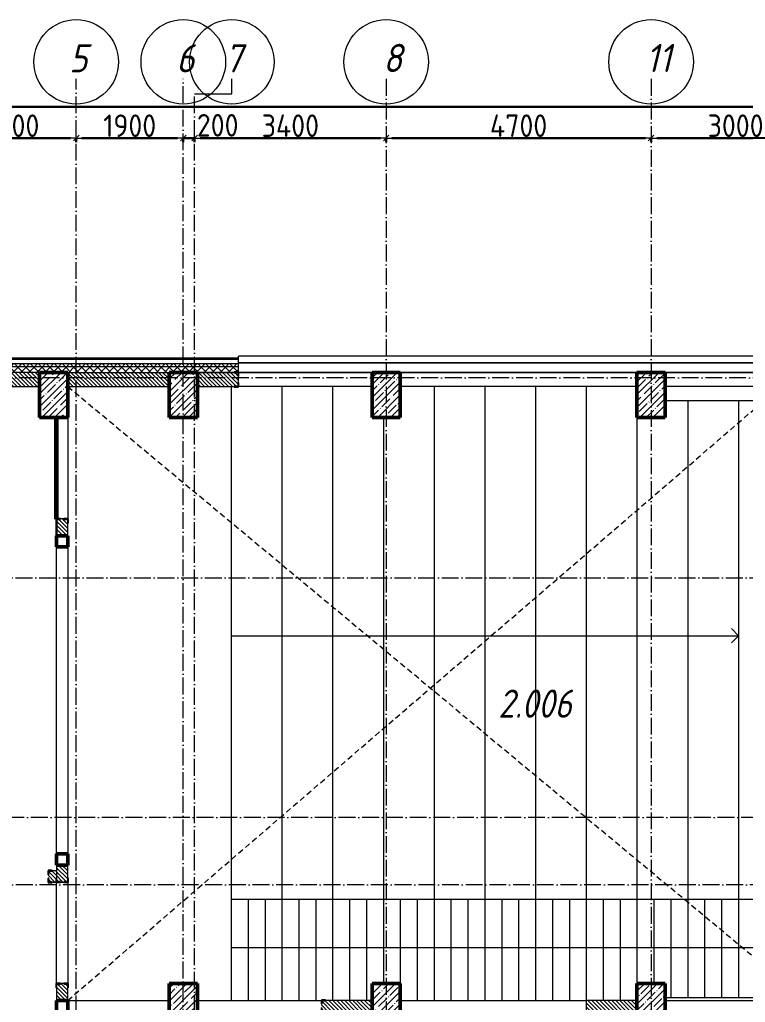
# Model space of a CAD drawing. Header units: millimetres. Extents: x -213536 to 1564669, y -45299 to 942238.
# Drawn here: x 551029 to 563905, y 646041 to 663487 of the extents above; entities that cross this region are included whole.
import ezdxf

# ---------------------------------------------------------------- set-up
doc = ezdxf.new("R2010")
doc.units = ezdxf.units.MM
doc.linetypes.add('200_ШТРИХ_ш1п0_6_', pattern=[160, 100, -60])
doc.linetypes.add('50_200_ШТРИХ_1Т_ш5_п1_п1_', pattern=[700, 500, -100, 0, -100])
for name, color, linetype, lineweight in [('2) ПГП 4м', 4, 'Continuous', 30), ('2.1) ПГП окна 2.8 м', 5, 'Continuous', 30), ('2.2) ПГП двери 2.4 -', 134, 'Continuous', 60), ('3) ЖБ 4м', 3, 'Continuous', 30), ('3.1) ЖБ окна 1.2 м', 102, 'Continuous', 30), ('A-____-____-DIMS', 7, 'Continuous', 9), ('A-DETL-____-OTLN-3', 7, '200_ШТРИХ_ш1п0_6_', 9), ('A-GENM-____-MCUT', 7, 'Continuous', 25), ('A-GENM-____-OTLN-1', 7, 'Continuous', 25), ('A-GLAZ-____-OTLN', 7, 'Continuous', 9), ('A-WALL-____-MCUT', 7, 'Continuous', 13), ('A-WALL-____-MCUT-1', 7, 'Continuous', 9), ('A-WALL-____-OTLN', 7, 'Continuous', 9), ('A-WALL-____-PATT-1', 7, 'Continuous', 9), ('A-WALL-FNSH-MCUT-1', 7, 'Continuous', 9), ('I-WALL-____-OTLN', 7, 'Continuous', 9), ('S-COLS-____-MCUT', 7, 'Continuous', 50), ('S-COLS-____-OTLN', 7, 'Continuous', 9), ('S-GRID-____-IDEN', 7, 'Continuous', 9), ('S-GRID-____-OTLN', 7, 'Continuous', 9), ('S-GRID-____-OTLN-1', 7, '50_200_ШТРИХ_1Т_ш5_п1_п1_', 9), ('S-STRS-____-OTLN-1', 7, 'Continuous', 9), ('Марки помещений', 7, 'Continuous', 9)]:
    doc.layers.add(name, color=color, linetype=linetype, lineweight=lineweight)
doc.styles.add('ISOCPEUR_I_2', font='isocpeui.ttf', dxfattribs={"width": 0.85, "height": 2.3})
doc.styles.add('ISOCPEUR_I_9', font='isocpeui.ttf', dxfattribs={"width": 0.9, "height": 250})
doc.styles.add('СПДС', font='isocpeur.ttf', dxfattribs={"width": 0.9})
doc.dimstyles.new('Размера А3', dxfattribs={"dimtxt": 200, "dimasz": 100, "dimexe": 70, "dimexo": 100, "dimgap": 20, "dimtad": 1, "dimdec": 0, "dimrnd": 10, "dimzin": 0, "dimdsep": 46, "dimtxsty": 'СПДС', "dimblk": 'ARROWHEAD_6', "dimcen": 1, "dimclrd": 256, "dimclre": 256, "dimclrt": 256, "dimazin": 0, "dimtfac": 1, "dimtdec": 0, "dimtmove": 2, "dimatfit": 3, "dimfxl": 1, "dimtolj": 1, "dimtzin": 0, "dimarcsym": 0})
pattern_1 = [(45, (544282.64, 571544.04), (-70.71068, 70.71068), []), (135, (544282.64, 571544.04), (-70.71068, -70.71068), [])]
pattern_2 = [(135, (544282.637, 571544.04), (-35.35534, -35.35534), [])]

# ---------------------------------------------------------------- blocks, each defined once
blk = doc.blocks.new('BSC_Колонна _Прямоугольная - 500х800-25984396-АР1_План отверстий 2 этажа в осях 1-64_Ю-ЯЯ')
at = {"layer": 'S-COLS-____-OTLN'}
h = blk.add_hatch(dxfattribs=at)
h.set_pattern_fill('FP_14', color=256, style=0, pattern_type=2)
h.set_pattern_definition([(45, (-9650, -85281.04), (-114.04925, 114.04925), []), (45, (-9535.95, -85281.04), (-114.04925, 114.04925), [201.613, -40.323, 3.353, -36.97])])
h.paths.add_polyline_path([(-250, -400), (250, -400), (250, 400), (-250, 400)], flags=0)
at = {"layer": 'S-COLS-____-MCUT'}
for p, q in [((250, 400), (-250, 400)), ((-250, 400), (-250, -400)), ((250, -400), (250, 400)), ((-250, -400), (250, -400))]:
    blk.add_line(p, q, dxfattribs=at)
blk = doc.blocks.new('BSC_Колонна _Прямоугольная - 500х800-V9-АР1_План отверстий 2 этажа в осях 1-64_Ю-ЯЯ')
at = {"layer": 'S-COLS-____-OTLN'}
h = blk.add_hatch(dxfattribs=at)
h.set_pattern_fill('FP_15', color=256, style=0, pattern_type=2)
h.set_pattern_definition([(45, (-9650, -74431.04), (-114.04925, 114.04925), []), (45, (-9535.95, -74431.04), (-114.04925, 114.04925), [201.613, -40.323, 3.353, -36.97])])
h.paths.add_polyline_path([(-250, -400), (250, -400), (250, 400), (-250, 400)], flags=0)
at = {"layer": 'S-COLS-____-MCUT'}
for p, q in [((250, 400), (-250, 400)), ((-250, 400), (-250, -400)), ((250, -400), (250, 400)), ((-250, -400), (250, -400))]:
    blk.add_line(p, q, dxfattribs=at)
blk = doc.blocks.new('BSC_Колонна _Прямоугольная - 500х800-V63-АР1_План отверстий 2 этажа в осях 1-64_Ю-ЯЯ')
at = {"layer": 'S-COLS-____-OTLN'}
h = blk.add_hatch(dxfattribs=at)
h.set_pattern_fill('FP_74', color=256, style=0, pattern_type=2)
h.set_pattern_definition([(45, (-13250, -85281.04), (-114.04925, 114.04925), []), (45, (-13135.95, -85281.04), (-114.04925, 114.04925), [201.613, -40.323, 3.353, -36.97])])
h.paths.add_polyline_path([(-250, -400), (250, -400), (250, 400), (-250, 400)], flags=0)
at = {"layer": 'S-COLS-____-MCUT'}
for p, q in [((250, 400), (-250, 400)), ((-250, 400), (-250, -400)), ((250, -400), (250, 400)), ((-250, -400), (250, -400))]:
    blk.add_line(p, q, dxfattribs=at)
blk = doc.blocks.new('BSC_Колонна _Прямоугольная - 500х800-V64-АР1_План отверстий 2 этажа в осях 1-64_Ю-ЯЯ')
at = {"layer": 'S-COLS-____-OTLN'}
h = blk.add_hatch(dxfattribs=at)
h.set_pattern_fill('FP_75', color=256, style=0, pattern_type=2)
h.set_pattern_definition([(45, (-17950, -85281.04), (-114.04925, 114.04925), []), (45, (-17835.95, -85281.04), (-114.04925, 114.04925), [201.613, -40.323, 3.353, -36.97])])
h.paths.add_polyline_path([(-250, -400), (250, -400), (250, 400), (-250, 400)], flags=0)
at = {"layer": 'S-COLS-____-MCUT'}
for p, q in [((250, 400), (-250, 400)), ((-250, 400), (-250, -400)), ((250, -400), (250, 400)), ((-250, -400), (250, -400))]:
    blk.add_line(p, q, dxfattribs=at)
blk = doc.blocks.new('BSC_Колонна _Прямоугольная - 500х800-V65-АР1_План отверстий 2 этажа в осях 1-64_Ю-ЯЯ')
at = {"layer": 'S-COLS-____-OTLN'}
h = blk.add_hatch(dxfattribs=at)
h.set_pattern_fill('FP_76', color=256, style=0, pattern_type=2)
h.set_pattern_definition([(45, (-13250, -74431.04), (-114.04925, 114.04925), []), (45, (-13135.95, -74431.04), (-114.04925, 114.04925), [201.613, -40.323, 3.353, -36.97])])
h.paths.add_polyline_path([(-250, -400), (250, -400), (250, 400), (-250, 400)], flags=0)
at = {"layer": 'S-COLS-____-MCUT'}
for p, q in [((250, 400), (-250, 400)), ((-250, 400), (-250, -400)), ((250, -400), (250, 400)), ((-250, -400), (250, -400))]:
    blk.add_line(p, q, dxfattribs=at)
blk = doc.blocks.new('BSC_Колонна _Прямоугольная - 500х800-V66-АР1_План отверстий 2 этажа в осях 1-64_Ю-ЯЯ')
at = {"layer": 'S-COLS-____-OTLN'}
h = blk.add_hatch(dxfattribs=at)
h.set_pattern_fill('FP_77', color=256, style=0, pattern_type=2)
h.set_pattern_definition([(45, (-17950, -74431.04), (-114.04925, 114.04925), []), (45, (-17835.95, -74431.04), (-114.04925, 114.04925), [201.613, -40.323, 3.353, -36.97])])
h.paths.add_polyline_path([(-250, -400), (250, -400), (250, 400), (-250, 400)], flags=0)
at = {"layer": 'S-COLS-____-MCUT'}
for p, q in [((250, 400), (-250, 400)), ((-250, 400), (-250, -400)), ((250, -400), (250, 400)), ((-250, -400), (250, -400))]:
    blk.add_line(p, q, dxfattribs=at)
blk = doc.blocks.new('BSC_Колонна _Прямоугольная - 500х800-V91-АР1_План отверстий 2 этажа в осях 1-64_Ю-ЯЯ')
at = {"layer": 'S-COLS-____-OTLN'}
h = blk.add_hatch(dxfattribs=at)
h.set_pattern_fill('FP_104', color=256, style=0, pattern_type=2)
h.set_pattern_definition([(45, (-7350, -85281.04), (-114.04925, 114.04925), []), (45, (-7235.95, -85281.04), (-114.04925, 114.04925), [201.613, -40.323, 3.353, -36.97])])
h.paths.add_polyline_path([(-250, -400), (250, -400), (250, 400), (-250, 400)], flags=0)
at = {"layer": 'S-COLS-____-MCUT'}
for p, q in [((250, 400), (-250, 400)), ((-250, 400), (-250, -400)), ((250, -400), (250, 400)), ((-250, -400), (250, -400))]:
    blk.add_line(p, q, dxfattribs=at)
blk = doc.blocks.new('Отлив_СКБ - Отлив витража_120_НВФ-31886523-АР1_План отверстий 2 этажа в осях 1-64_Ю-ЯЯ')
at = {"layer": 'A-GLAZ-____-OTLN'}
for p, q in [((0, 83), (0, 120)), ((9500, 120), (0, 120)), ((0, 2), (9500, 2)), ((9500, 120), (9500, 83)), ((9500, 0), (0, 0))]:
    blk.add_line(p, q, dxfattribs=at)
blk = doc.blocks.new('Фахверк_СКБ_Уголок - 250_2700-27497298-АР1_План отверстий 2 этажа в осях 1-64_Ю-ЯЯ')
at = {"layer": 'A-GENM-____-MCUT'}
for p, q in [((200, 181), (125, 181)), ((125, 181), (125, 106)), ((131, 106), (131, 175)), ((131, 175), (200, 175)), ((200, 175), (200, 181)), ((125, 106), (131, 106)), ((131, -6), (125, -6)), ((125, -6), (125, -81)), ((125, -81), (200, -81)), ((131, -75), (131, -6)), ((200, -75), (131, -75)), ((200, -81), (200, -75))]:
    blk.add_line(p, q, dxfattribs=at)
blk = doc.blocks.new('Фахверк_СКБ_Уголок - 200_3550_зеркало-28264001-АР1_План отверстий 2 этажа в осях 1-64_Ю-ЯЯ')
at = {"layer": 'A-GENM-____-MCUT'}
for p, q in [((200, 156), (125, 156)), ((125, 156), (125, 81)), ((125, 81), (131, 81)), ((131, 19), (125, 19)), ((125, 19), (125, -56)), ((131, 81), (131, 150)), ((131, 150), (200, 150)), ((131, -50), (131, 19)), ((200, 150), (200, 156)), ((125, -56), (200, -56)), ((200, -50), (131, -50)), ((200, -56), (200, -50))]:
    blk.add_line(p, q, dxfattribs=at)
blk = doc.blocks.new('Фахверк_СКБ_Уголок - 200_3550-28267367-АР1_План отверстий 2 этажа в осях 1-64_Ю-ЯЯ')
at = {"layer": 'A-GENM-____-MCUT'}
for p, q in [((200, 156), (125, 156)), ((125, 156), (125, 81)), ((125, 81), (131, 81)), ((131, 19), (125, 19)), ((125, 19), (125, -56)), ((131, 81), (131, 150)), ((131, 150), (200, 150)), ((131, -50), (131, 19)), ((200, 150), (200, 156)), ((125, -56), (200, -56)), ((200, -50), (131, -50)), ((200, -56), (200, -50))]:
    blk.add_line(p, q, dxfattribs=at)
blk = doc.blocks.new('BSC_Колонна _Прямоугольная1 - 200х200 _металл_-35205626-АР1_План отверстий 2 этажа в осях 1-64_Ю-ЯЯ')
at = {"layer": 'S-COLS-____-MCUT'}
for p, q in [((100, 100), (-100, 100)), ((-100, 100), (-100, -100)), ((100, -100), (100, 100)), ((-100, -100), (100, -100))]:
    blk.add_line(p, q, dxfattribs=at)
blk = doc.blocks.new('BSC_Колонна _Прямоугольная1 - 200х200 _металл_-35201446-АР1_План отверстий 2 этажа в осях 1-64_Ю-ЯЯ')
at = {"layer": 'S-COLS-____-MCUT'}
for p, q in [((100, 100), (-100, 100)), ((-100, 100), (-100, -100)), ((100, -100), (100, 100)), ((-100, -100), (100, -100))]:
    blk.add_line(p, q, dxfattribs=at)
blk = doc.blocks.new('Ось сетки - Круг_Ø6_00__ISO-2_5_0_9K_-25732049-АР1_План отверстий 2 этажа в осях 1-64_Ю-ЯЯ')
at = {"layer": 'S-GRID-____-IDEN'}
blk.add_circle((0, 0), 3, dxfattribs=at)
blk = doc.blocks.new('ARROWHEAD_6')
at = {"color": 0, "linetype": 'Continuous'}
for p, q in [((0, 0), (-1, 0)), ((-0.5, -0.5), (0.5, 0.5))]:
    blk.add_line(p, q, dxfattribs=at)
blk = doc.blocks.new('*D5590')
at = {"layer": 'A-____-____-DIMS', "lineweight": -2, "transparency": 16777216}
for p, q in [((-10142, 548862), (-10142, 548786)), ((-7842, 548862), (-7842, 548786)), ((-10042, 548856), (-7942, 548856))]:
    blk.add_line(p, q, dxfattribs=at)
at = {"layer": 'Defpoints', "color": 0, "lineweight": 30, "transparency": 16777216}
for p in [(-10142, 548962), (-7842, 548962), (-7842, 548856)]:
    blk.add_point(p, dxfattribs=at)
at = {"layer": 'A-____-____-DIMS', "lineweight": -2, "transparency": 16777216, "xscale": 100, "yscale": 100, "zscale": 100, "rotation": 180}
blk.add_blockref('ARROWHEAD_6', (-10142, 548856), dxfattribs=at)
at = {"layer": 'A-____-____-DIMS', "lineweight": -2, "transparency": 16777216, "xscale": 100, "yscale": 100, "zscale": 100}
blk.add_blockref('ARROWHEAD_6', (-7842, 548856), dxfattribs=at)
at = {"layer": 'A-____-____-DIMS', "transparency": 16777216, "insert": (-8992, 549076), "char_height": 400, "width": 2.49, "attachment_point": 5, "style": 'СПДС'}
blk.add_mtext('\\A1;2300', dxfattribs=at)
blk = doc.blocks.new('*D5591')
at = {"layer": 'A-____-____-DIMS', "lineweight": -2, "transparency": 16777216}
for p, q in [((-7842, 548862), (-7842, 548786)), ((-5942, 548862), (-5942, 548786)), ((-7742, 548856), (-6042, 548856))]:
    blk.add_line(p, q, dxfattribs=at)
at = {"layer": 'Defpoints', "color": 0, "lineweight": 30, "transparency": 16777216}
for p in [(-7842, 548962), (-5942, 548962), (-5942, 548856)]:
    blk.add_point(p, dxfattribs=at)
at = {"layer": 'A-____-____-DIMS', "lineweight": -2, "transparency": 16777216, "xscale": 100, "yscale": 100, "zscale": 100, "rotation": 180}
blk.add_blockref('ARROWHEAD_6', (-7842, 548856), dxfattribs=at)
at = {"layer": 'A-____-____-DIMS', "lineweight": -2, "transparency": 16777216, "xscale": 100, "yscale": 100, "zscale": 100}
blk.add_blockref('ARROWHEAD_6', (-5942, 548856), dxfattribs=at)
at = {"layer": 'A-____-____-DIMS', "transparency": 16777216, "insert": (-6892, 549076), "char_height": 400, "width": 2.3, "attachment_point": 5, "style": 'СПДС'}
blk.add_mtext('\\A1;1900', dxfattribs=at)
blk = doc.blocks.new('*D5592')
at = {"layer": 'A-____-____-DIMS', "lineweight": -2, "transparency": 16777216}
for p, q in [((-5942, 548862), (-5942, 548786)), ((-5742, 548862), (-5742, 548786)), ((-6042, 548856), (-6142, 548856)), ((-5942, 548856), (-5742, 548856)), ((-5642, 548856), (-5542, 548856))]:
    blk.add_line(p, q, dxfattribs=at)
at = {"layer": 'Defpoints', "color": 0, "lineweight": 30, "transparency": 16777216}
for p in [(-5942, 548962), (-5742, 548962), (-5742, 548856)]:
    blk.add_point(p, dxfattribs=at)
at = {"layer": 'A-____-____-DIMS', "lineweight": -2, "transparency": 16777216, "xscale": 100, "yscale": 100, "zscale": 100}
blk.add_blockref('ARROWHEAD_6', (-5942, 548856), dxfattribs=at)
at = {"layer": 'A-____-____-DIMS', "lineweight": -2, "transparency": 16777216, "xscale": 100, "yscale": 100, "zscale": 100, "rotation": 180}
blk.add_blockref('ARROWHEAD_6', (-5742, 548856), dxfattribs=at)
at = {"layer": 'A-____-____-DIMS', "transparency": 16777216, "insert": (-5701, 549283), "char_height": 400, "width": 1.87, "attachment_point": 1, "line_spacing_factor": 1.149209, "style": 'СПДС'}
blk.add_mtext('\\A1;200', dxfattribs=at)
blk = doc.blocks.new('*D5593')
at = {"layer": 'A-____-____-DIMS', "lineweight": -2, "transparency": 16777216}
for p, q in [((-5742, 548862), (-5742, 548786)), ((-2342, 548862), (-2342, 548786)), ((-5642, 548856), (-2442, 548856))]:
    blk.add_line(p, q, dxfattribs=at)
at = {"layer": 'Defpoints', "color": 0, "lineweight": 30, "transparency": 16777216}
for p in [(-5742, 548962), (-2342, 548962), (-2342, 548856)]:
    blk.add_point(p, dxfattribs=at)
at = {"layer": 'A-____-____-DIMS', "lineweight": -2, "transparency": 16777216, "xscale": 100, "yscale": 100, "zscale": 100, "rotation": 180}
blk.add_blockref('ARROWHEAD_6', (-5742, 548856), dxfattribs=at)
at = {"layer": 'A-____-____-DIMS', "lineweight": -2, "transparency": 16777216, "xscale": 100, "yscale": 100, "zscale": 100}
blk.add_blockref('ARROWHEAD_6', (-2342, 548856), dxfattribs=at)
at = {"layer": 'A-____-____-DIMS', "transparency": 16777216, "insert": (-4042, 549076), "char_height": 400, "width": 2.56, "attachment_point": 5, "style": 'СПДС'}
blk.add_mtext('\\A1;3400', dxfattribs=at)
blk = doc.blocks.new('*D5594')
at = {"layer": 'A-____-____-DIMS', "lineweight": -2, "transparency": 16777216}
for p, q in [((-2342, 548862), (-2342, 548786)), ((2358, 548862), (2358, 548786)), ((-2242, 548856), (2258, 548856))]:
    blk.add_line(p, q, dxfattribs=at)
at = {"layer": 'Defpoints', "color": 0, "lineweight": 30, "transparency": 16777216}
for p in [(-2342, 548962), (2358, 548962), (2358, 548856)]:
    blk.add_point(p, dxfattribs=at)
at = {"layer": 'A-____-____-DIMS', "lineweight": -2, "transparency": 16777216, "xscale": 100, "yscale": 100, "zscale": 100, "rotation": 180}
blk.add_blockref('ARROWHEAD_6', (-2342, 548856), dxfattribs=at)
at = {"layer": 'A-____-____-DIMS', "lineweight": -2, "transparency": 16777216, "xscale": 100, "yscale": 100, "zscale": 100}
blk.add_blockref('ARROWHEAD_6', (2358, 548856), dxfattribs=at)
at = {"layer": 'A-____-____-DIMS', "transparency": 16777216, "insert": (8, 549076), "char_height": 400, "width": 2.56, "attachment_point": 5, "style": 'СПДС'}
blk.add_mtext('\\A1;4700', dxfattribs=at)
blk = doc.blocks.new('*D5595')
at = {"layer": 'A-____-____-DIMS', "lineweight": -2, "transparency": 16777216}
for p, q in [((2358, 548862), (2358, 548786)), ((5358, 548862), (5358, 548786)), ((2458, 548856), (5258, 548856))]:
    blk.add_line(p, q, dxfattribs=at)
at = {"layer": 'Defpoints', "color": 0, "lineweight": 30, "transparency": 16777216}
for p in [(2358, 548962), (5358, 548962), (5358, 548856)]:
    blk.add_point(p, dxfattribs=at)
at = {"layer": 'A-____-____-DIMS', "lineweight": -2, "transparency": 16777216, "xscale": 100, "yscale": 100, "zscale": 100, "rotation": 180}
blk.add_blockref('ARROWHEAD_6', (2358, 548856), dxfattribs=at)
at = {"layer": 'A-____-____-DIMS', "lineweight": -2, "transparency": 16777216, "xscale": 100, "yscale": 100, "zscale": 100}
blk.add_blockref('ARROWHEAD_6', (5358, 548856), dxfattribs=at)
at = {"layer": 'A-____-____-DIMS', "transparency": 16777216, "insert": (3858, 549076), "char_height": 400, "width": 2.49, "attachment_point": 5, "style": 'СПДС'}
blk.add_mtext('\\A1;3000', dxfattribs=at)
blk = doc.blocks.new('*D5539')
at = {"layer": 'A-____-____-DIMS', "lineweight": -2, "transparency": 16777216}
for p, q in [((-17942, 549415), (-17942, 549339)), ((-17842, 549409), (33027, 549409)), ((85458, 549409), (34435, 549409)), ((85558, 549415), (85558, 549339))]:
    blk.add_line(p, q, dxfattribs=at)
at = {"layer": 'Defpoints', "color": 0, "lineweight": 30, "transparency": 16777216}
for p in [(-17942, 549515), (85558, 549515), (85558, 549409)]:
    blk.add_point(p, dxfattribs=at)
at = {"layer": 'A-____-____-DIMS', "lineweight": -2, "transparency": 16777216, "xscale": 100, "yscale": 100, "zscale": 100, "rotation": 180}
blk.add_blockref('ARROWHEAD_6', (-17942, 549409), dxfattribs=at)
at = {"layer": 'A-____-____-DIMS', "lineweight": -2, "transparency": 16777216, "xscale": 100, "yscale": 100, "zscale": 100}
blk.add_blockref('ARROWHEAD_6', (85558, 549409), dxfattribs=at)
at = {"layer": 'A-____-____-DIMS', "transparency": 16777216, "insert": (33047, 549835), "char_height": 400, "width": 3.54, "attachment_point": 1, "line_spacing_factor": 1.149209, "style": 'СПДС'}
blk.add_mtext('\\A1;103500', dxfattribs=at)
blk = doc.blocks.new('2этаж')
at = {"layer": 'S-GRID-____-OTLN-1', "color": 251, "ltscale": 0.6, "true_color": 0x636466}
for p, q in [((-7841.7, 511907.5), (-7841.7, 549908.8)), ((-5941.7, 512090.5), (-5941.7, 549908.8)), ((-2341.7, 549908.8), (-2341.7, 511907.5)), ((2358.3, 549908.8), (2358.3, 511907.5)), ((-5741.7, 511907.5), (-5741.7, 549644.2)), ((88482.7, 544597), (-20260.4, 544597)), ((-20260.4, 541047), (88482.7, 541047)), ((31562.9, 536797), (-20260.4, 536797)), ((17013.3, 535597), (-20260.4, 535597))]:
    blk.add_line(p, q, dxfattribs=at)
at = {"layer": 'S-GRID-____-IDEN', "xscale": 250, "yscale": 250, "zscale": 99.99999999999993}
for p in [(-7841.7, 550208.8), (-5941.7, 550208.8), (-5081.9, 550208.8)]:
    blk.add_blockref('Ось сетки - Круг_Ø6_00__ISO-2_5_0_9K_-25732049-АР1_План отверстий 2 этажа в осях 1-64_Ю-ЯЯ', p, dxfattribs=at)
at = {"layer": 'S-GRID-____-IDEN', "xscale": 250, "yscale": 250, "zscale": 99.99999999999993, "rotation": 180}
for p in [(-2341.7, 550208.8), (2358.3, 550208.8)]:
    blk.add_blockref('Ось сетки - Круг_Ø6_00__ISO-2_5_0_9K_-25732049-АР1_План отверстий 2 этажа в осях 1-64_Ю-ЯЯ', p, dxfattribs=at)
at = {"layer": 'S-GRID-____-IDEN', "char_height": 500, "attachment_point": 1, "style": 'ISOCPEUR_I_9'}
for s, insert, width in [('\\fISOCPEUR|b0|i1|c204|p34|;\\W.9;5', (-7967.9, 550523.4), 202.025), ('\\fISOCPEUR|b0|i1|c204|p34|;\\W.9;6', (-6067.9, 550523.4), 202.025), ('\\fISOCPEUR|b0|i1|c204|p34|;\\W.9;7', (-5208.2, 550523.4), 202.025), ('\\fISOCPEUR|b0|i1|c204|p34|;\\W.9;8', (-2397.4, 550528.5), 202.025), ('11', (2267.1, 550528.5), 288.607)]:
    blk.add_mtext(s, dxfattribs=dict(at, insert=insert, width=width))
at = {"layer": 'A-____-____-DIMS'}
for base, p1, p2, picture, middle in [((85558.3, 549408.6), (-17941.7, 549514.7), (85558.3, 549514.7), '*D5539', (33731.2, 549568.6)), ((-5741.7, 548856.4), (-5941.7, 548962.5), (-5741.7, 548962.5), '*D5592', (-5359.2, 549016.3))]:
    dim = blk.add_linear_dim(base=base, p1=p1, p2=p2, dimstyle='Размера А3', override={"dimtxt": 400}, dxfattribs=at)
    dim.commit()
    dim.dimension.update_dxf_attribs({"geometry": picture, "text_midpoint": middle, "dimtype": 160})
for base, p1, p2, picture, middle in [((-7841.7, 548856.4), (-10141.7, 548962.5), (-7841.7, 548962.5), '*D5590', (-8991.7, 549076.4)), ((-5941.7, 548856.4), (-7841.7, 548962.5), (-5941.7, 548962.5), '*D5591', (-6891.7, 549076.4)), ((-2341.7, 548856.4), (-5741.7, 548962.5), (-2341.7, 548962.5), '*D5593', (-4041.7, 549076.4)), ((2358.3, 548856.4), (-2341.7, 548962.5), (2358.3, 548962.5), '*D5594', (8.3, 549076.4)), ((5358.3, 548856.4), (2358.3, 548962.5), (5358.3, 548962.5), '*D5595', (3858.3, 549076.4))]:
    dim = blk.add_linear_dim(base=base, p1=p1, p2=p2, dimstyle='Размера А3', override={"dimtxt": 400}, dxfattribs=at)
    dim.commit()
    dim.dimension.update_dxf_attribs({"geometry": picture, "text_midpoint": middle})

msp = doc.modelspace()

# ---------------------------------------------------------------- hatches: boundary and pattern name
at = {"layer": 'A-WALL-____-PATT-1'}
h = msp.add_hatch(dxfattribs=at)
h.set_pattern_fill('FP_3', color=256, style=0, pattern_type=2)
h.set_pattern_definition([(45, (544282.64, 571544.04), (-85.53659, 85.53659), []), (45, (544339.66, 571544.04), (-85.53659, 85.53659), [])])
h.paths.add_polyline_path([(568150.1, 657455.1), (568150.1, 657475.1), (564412.6, 657475.1), (564412.6, 657455.1), (568128.7, 657455.1)], flags=0)
h.paths.add_polyline_path([(554912.6, 657455.1), (554912.6, 657475.1), (541602.6, 657475.1), (541602.6, 657455.1), (554872.5, 657455.1)], flags=0)
h = msp.add_hatch(dxfattribs=at)
h.set_pattern_fill('FP_1', color=256, style=0, pattern_type=2)
h.set_pattern_definition(pattern_1)
h.paths.add_polyline_path([(564412.6, 657325.1), (567982.6, 657325.1), (567982.6, 657375.1), (564412.6, 657375.1)], flags=0)
h.paths.add_polyline_path([(554872.5, 657325.1), (554912.6, 657325.1), (554912.6, 657375.1), (541832.6, 657375.1), (541832.6, 657325.1), (551337.5, 657325.1)], flags=0)
h = msp.add_hatch(dxfattribs=at)
h.set_pattern_fill('FP_1', color=256, style=0, pattern_type=2)
h.set_pattern_definition(pattern_1)
h.paths.add_polyline_path([(567282.6, 657225.1), (567982.6, 657225.1), (567982.6, 657325.1), (564412.6, 657325.1), (564412.6, 657231.1), (564487.6, 657231.1), (564487.6, 657225.1), (567245, 657225.1)], flags=0)
h.paths.add_polyline_path([(554182.6, 657225.1), (554837.6, 657225.1), (554837.6, 657231.1), (554912.6, 657231.1), (554912.6, 657325.1), (541832.6, 657325.1), (541832.6, 657225.1), (553682.6, 657225.1)], flags=0)
h = msp.add_hatch(dxfattribs=at)
h.set_pattern_fill('FP_6', color=256, style=0, pattern_type=2)
h.set_pattern_definition(pattern_2)
h.paths.add_polyline_path([(549832.6, 656975.1), (551382.6, 656975.1), (551382.6, 657225.1), (549832.6, 657225.1)], flags=0)
h = msp.add_hatch(dxfattribs=at)
h.set_pattern_fill('FP_6', color=256, style=0, pattern_type=2)
h.set_pattern_definition(pattern_2)
h.paths.add_polyline_path([(553682.6, 656975.1), (553682.6, 657225.1), (551882.6, 657225.1), (551882.6, 656975.1)], flags=0)
h = msp.add_hatch(dxfattribs=at)
h.set_pattern_fill('FP_6', color=256, style=0, pattern_type=2)
h.set_pattern_definition(pattern_2)
h.paths.add_polyline_path([(554872.5, 656975.1), (554906.6, 656975.1), (554906.6, 657044.1), (554912.6, 657044.1), (554912.6, 657156.1), (554906.6, 657156.1), (554906.6, 657225.1), (554182.6, 657225.1), (554182.6, 656975.1), (554837.6, 656975.1)], flags=0)
h = msp.add_hatch(dxfattribs=at)
h.set_pattern_fill('FP_6', color=256, style=0, pattern_type=2)
h.set_pattern_definition(pattern_2)
h.paths.add_polyline_path([(551682.6, 654325.1), (551882.6, 654325.1), (551882.6, 654619.1), (551813.6, 654619.1), (551813.6, 654625.1), (551751.6, 654625.1), (551751.6, 654619.1), (551682.6, 654619.1), (551682.6, 654419.1)], flags=0)
h = msp.add_hatch(dxfattribs=at)
h.set_pattern_fill('FP_6', color=256, style=0, pattern_type=2)
h.set_pattern_definition(pattern_2)
h.paths.add_polyline_path([(551676.6, 648175.1), (551676.6, 648250.1), (551682.6, 648250.1), (551682.6, 648375.1), (551538.6, 648375.1), (551538.6, 648306.1), (551532.6, 648306.1), (551532.6, 648244.1), (551538.6, 648244.1), (551538.6, 648175.1), (551607.6, 648175.1)], flags=0)
h = msp.add_hatch(dxfattribs=at)
h.set_pattern_fill('FP_6', color=256, style=0, pattern_type=2)
h.set_pattern_definition(pattern_2)
h.paths.add_polyline_path([(551802.6, 646075.1), (551882.6, 646075.1), (551882.6, 646369.1), (551813.6, 646369.1), (551813.6, 646375.1), (551751.6, 646375.1), (551751.6, 646369.1), (551682.6, 646369.1), (551682.6, 646075.1)], flags=0)
h.paths.add_polyline_path([(551813.6, 648175.1), (551813.6, 648181.1), (551882.6, 648181.1), (551882.6, 648475.1), (551682.6, 648475.1), (551682.6, 648181.1), (551751.6, 648181.1), (551751.6, 648175.1)], flags=0)
h = msp.add_hatch(dxfattribs=at)
h.set_pattern_fill('FP_6', color=256, style=0, pattern_type=2)
h.set_pattern_definition(pattern_2)
h.paths.add_polyline_path([(556640, 645875.1), (557282.6, 645875.1), (557282.6, 646075.1), (556388.6, 646075.1), (556388.6, 646006.1), (556382.6, 646006.1), (556382.6, 645944.1), (556388.6, 645944.1), (556388.6, 645875.1), (556457.6, 645875.1)], flags=0)
h = msp.add_hatch(dxfattribs=at)
h.set_pattern_fill('FP_6', color=256, style=0, pattern_type=2)
h.set_pattern_definition(pattern_2)
h.paths.add_polyline_path([(561082.6, 645875.1), (561982.6, 645875.1), (561982.6, 646075.1), (561082.6, 646075.1)], flags=0)

# ---------------------------------------------------------------- linework, layer by layer
at = {"layer": '2) ПГП 4м'}
msp.add_lwpolyline([(551682.6, 654325.1), (551682.6, 654625.1)], dxfattribs=at)
at = {"layer": '2.1) ПГП окна 2.8 м'}
msp.add_lwpolyline([(551676.6, 654625.1), (551682.6, 656425.1)], dxfattribs=at)
at = {"layer": '2.2) ПГП двери 2.4 -'}
msp.add_lwpolyline([(551682.6, 654619.1), (551682.6, 656425.1)], dxfattribs=at)
at = {"layer": '3) ЖБ 4м'}
msp.add_lwpolyline([(551682.6, 656425.1), (551382.6, 656425.1), (551382.6, 656975.1)], dxfattribs=at)
at = {"layer": 'A-DETL-____-OTLN-3'}
for p, q in [((551882.6, 646075.1), (564532.6, 656975.1)), ((551882.6, 656975.1), (564982.6, 646075.1))]:
    msp.add_line(p, q, dxfattribs=at)
at = {"layer": 'A-WALL-____-MCUT'}
for p, q in [((554912.6, 657455.1), (541602.6, 657455.1)), ((554912.6, 657231.1), (554912.6, 657455.1)), ((551382.6, 657225.1), (549332.6, 657225.1)), ((551882.6, 657225.1), (553682.6, 657225.1)), ((554912.6, 657044.1), (554912.6, 657156.1)), ((549832.6, 656975.1), (551382.6, 656975.1)), ((551882.6, 656975.1), (553682.6, 656975.1)), ((554182.6, 656975.1), (554837.6, 656975.1)), ((551813.6, 654625.1), (551751.6, 654625.1)), ((551682.6, 654550.1), (551682.6, 654325.1)), ((551882.6, 654325.1), (551882.6, 654550.1)), ((551682.6, 648375.1), (551607.6, 648375.1)), ((551682.6, 648475.1), (551682.6, 648250.1)), ((551882.6, 648250.1), (551882.6, 648475.1)), ((551607.6, 648175.1), (551676.6, 648175.1)), ((551751.6, 648175.1), (551813.6, 648175.1)), ((551682.6, 646300.1), (551682.6, 646075.1)), ((551813.6, 646375.1), (551751.6, 646375.1)), ((551882.6, 646075.1), (551882.6, 646300.1)), ((557282.6, 646075.1), (556457.6, 646075.1)), ((561082.6, 646075.1), (561082.6, 644875.1)), ((561982.6, 646075.1), (561082.6, 646075.1))]:
    msp.add_line(p, q, dxfattribs=at)
at = {"layer": 'A-WALL-____-MCUT-1'}
for p, q in [((554912.6, 657375.1), (541832.6, 657375.1)), ((554912.6, 657325.1), (541832.6, 657325.1)), ((554182.6, 657225.1), (554837.6, 657225.1)), ((554837.6, 657225.1), (554182.6, 657225.1))]:
    msp.add_line(p, q, dxfattribs=at)
at = {"layer": 'A-WALL-____-OTLN'}
for p, q in [((557282.6, 657225.1), (554912.6, 657225.1)), ((554912.6, 657225.1), (557282.6, 657225.1)), ((561982.6, 657225.1), (557782.6, 657225.1)), ((557782.6, 657225.1), (561982.6, 657225.1)), ((564412.6, 657225.1), (562482.6, 657225.1)), ((562482.6, 657225.1), (564412.6, 657225.1)), ((557282.6, 656975.1), (554912.6, 656975.1)), ((561982.6, 656975.1), (557782.6, 656975.1)), ((564412.6, 656975.1), (562482.6, 656975.1))]:
    msp.add_line(p, q, dxfattribs=at)
at = {"layer": 'A-WALL-FNSH-MCUT-1'}
for p, q in [((554912.6, 657475.1), (541582.6, 657475.1)), ((554912.6, 657455.1), (554912.6, 657475.1))]:
    msp.add_line(p, q, dxfattribs=at)
at = {"layer": 'I-WALL-____-OTLN'}
for p, q in [((551682.6, 654625.1), (551682.6, 656425.1)), ((551882.6, 656425.1), (551882.6, 654625.1)), ((551682.6, 648675.1), (551682.6, 654125.1)), ((551882.6, 654125.1), (551882.6, 648675.1)), ((551682.6, 646375.1), (551682.6, 648175.1)), ((551882.6, 648175.1), (551882.6, 646375.1)), ((551882.6, 646075.1), (553682.6, 646075.1)), ((554182.6, 646075.1), (556382.6, 646075.1)), ((557782.6, 646075.1), (561082.6, 646075.1)), ((562482.6, 646075.1), (567282.6, 646075.1))]:
    msp.add_line(p, q, dxfattribs=at)
at = {"layer": 'S-GRID-____-OTLN'}
for p, q in [((554792.4, 662172.3), (554792.4, 662436.9)), ((554132.6, 662172.3), (554792.4, 662172.3))]:
    msp.add_line(p, q, dxfattribs=at)
at = {"layer": 'S-STRS-____-OTLN-1'}
for p, q in [((554782.6, 656975.1), (554782.6, 647875.1)), ((554782.6, 656975.1), (554782.6, 647875.1)), ((555682.6, 656975.1), (555682.6, 647875.1)), ((555682.6, 656975.1), (555682.6, 647875.1)), ((556582.6, 656975.1), (556582.6, 647875.1)), ((556582.6, 656975.1), (556582.6, 647875.1)), ((558382.6, 656975.1), (558382.6, 647875.1)), ((558382.6, 656975.1), (558382.6, 647875.1)), ((559282.6, 656975.1), (559282.6, 647875.1)), ((559282.6, 656975.1), (559282.6, 647875.1)), ((560182.6, 656975.1), (560182.6, 647875.1)), ((560182.6, 656975.1), (560182.6, 647875.1)), ((561082.6, 656975.1), (561082.6, 647875.1)), ((561082.6, 656975.1), (561082.6, 647875.1)), ((562482.6, 656725.1), (562882.6, 656725.1)), ((562882.6, 656725.1), (563782.6, 656725.1)), ((562882.6, 656725.1), (562882.6, 647875.1)), ((562882.6, 656725.1), (562882.6, 647875.1)), ((563782.6, 656725.1), (564532.6, 656725.1)), ((563782.6, 656725.1), (563782.6, 647875.1)), ((563782.6, 656725.1), (563782.6, 647875.1)), ((557482.6, 656425.1), (557482.6, 647875.1)), ((557482.6, 656425.1), (557482.6, 647875.1)), ((561982.6, 656425.1), (561982.6, 647875.1)), ((561982.6, 656425.1), (561982.6, 647875.1)), ((563782.6, 652550.1), (563657.6, 652675.1)), ((554782.6, 652550.1), (555682.6, 652550.1)), ((555682.6, 652550.1), (556582.6, 652550.1)), ((556582.6, 652550.1), (557482.6, 652550.1)), ((557482.6, 652550.1), (558382.6, 652550.1)), ((558382.6, 652550.1), (559282.6, 652550.1)), ((559282.6, 652550.1), (560182.6, 652550.1)), ((560182.6, 652550.1), (561082.6, 652550.1)), ((561082.6, 652550.1), (561982.6, 652550.1)), ((561982.6, 652550.1), (562882.6, 652550.1)), ((562882.6, 652550.1), (563782.6, 652550.1)), ((563782.6, 652550.1), (563657.6, 652425.1)), ((554782.6, 647875.1), (555682.6, 647875.1)), ((554782.6, 647875.1), (554782.6, 646075.1)), ((554782.6, 647875.1), (554782.6, 646075.1)), ((555082.6, 647875.1), (555082.6, 646075.1)), ((555082.6, 647875.1), (555082.6, 646075.1)), ((555382.6, 647875.1), (555682.6, 647875.1)), ((555382.6, 647875.1), (555382.6, 646075.1)), ((555382.6, 647875.1), (555382.6, 646075.1)), ((555682.6, 647875.1), (556582.6, 647875.1)), ((555682.6, 647875.1), (555682.6, 646075.1)), ((555682.6, 647875.1), (555682.6, 646075.1)), ((555982.6, 647875.1), (555982.6, 646075.1)), ((555982.6, 647875.1), (555982.6, 646075.1)), ((556282.6, 647875.1), (556582.6, 647875.1)), ((556282.6, 647875.1), (556282.6, 646075.1)), ((556282.6, 647875.1), (556282.6, 646075.1)), ((556582.6, 647875.1), (557482.6, 647875.1)), ((556582.6, 647875.1), (556582.6, 646075.1)), ((556582.6, 647875.1), (556582.6, 646075.1)), ((556882.6, 647875.1), (556882.6, 646075.1)), ((556882.6, 647875.1), (556882.6, 646075.1)), ((557182.6, 647875.1), (557482.6, 647875.1)), ((557182.6, 647875.1), (557182.6, 646075.1)), ((557182.6, 647875.1), (557182.6, 646075.1)), ((557482.6, 647875.1), (558382.6, 647875.1)), ((557482.6, 647875.1), (557482.6, 646375.1)), ((557482.6, 647875.1), (557482.6, 646375.1)), ((557782.6, 647875.1), (557782.6, 646375.1)), ((557782.6, 647875.1), (557782.6, 646375.1)), ((558082.6, 647875.1), (558382.6, 647875.1)), ((558082.6, 647875.1), (558082.6, 646075.1)), ((558082.6, 647875.1), (558082.6, 646075.1)), ((558382.6, 647875.1), (559282.6, 647875.1)), ((558382.6, 647875.1), (558382.6, 646075.1)), ((558382.6, 647875.1), (558382.6, 646075.1)), ((558682.6, 647875.1), (558682.6, 646075.1)), ((558682.6, 647875.1), (558682.6, 646075.1)), ((558982.6, 647875.1), (559282.6, 647875.1)), ((558982.6, 647875.1), (558982.6, 646075.1)), ((558982.6, 647875.1), (558982.6, 646075.1)), ((559282.6, 647875.1), (560182.6, 647875.1)), ((559282.6, 647875.1), (559282.6, 646075.1)), ((559282.6, 647875.1), (559282.6, 646075.1)), ((559582.6, 647875.1), (559582.6, 646075.1)), ((559582.6, 647875.1), (559582.6, 646075.1)), ((559882.6, 647875.1), (560182.6, 647875.1)), ((559882.6, 647875.1), (559882.6, 646075.1)), ((559882.6, 647875.1), (559882.6, 646075.1)), ((560182.6, 647875.1), (561082.6, 647875.1)), ((560182.6, 647875.1), (560182.6, 646075.1)), ((560182.6, 647875.1), (560182.6, 646075.1)), ((560482.6, 647875.1), (560482.6, 646075.1)), ((560482.6, 647875.1), (560482.6, 646075.1)), ((560782.6, 647875.1), (561082.6, 647875.1)), ((560782.6, 647875.1), (560782.6, 646075.1)), ((560782.6, 647875.1), (560782.6, 646075.1)), ((561082.6, 647875.1), (561982.6, 647875.1)), ((561082.6, 647875.1), (561082.6, 646075.1)), ((561082.6, 647875.1), (561082.6, 646075.1)), ((561382.6, 647875.1), (561382.6, 646075.1)), ((561382.6, 647875.1), (561382.6, 646075.1)), ((561682.6, 647875.1), (561982.6, 647875.1)), ((561682.6, 647875.1), (561682.6, 646075.1)), ((561682.6, 647875.1), (561682.6, 646075.1)), ((561982.6, 647875.1), (562882.6, 647875.1)), ((561982.6, 647875.1), (561982.6, 646375.1)), ((561982.6, 647875.1), (561982.6, 646375.1)), ((562282.6, 647875.1), (562282.6, 646375.1)), ((562282.6, 647875.1), (562282.6, 646375.1)), ((562582.6, 647875.1), (562882.6, 647875.1)), ((562582.6, 647875.1), (562582.6, 646125.1)), ((562582.6, 647875.1), (562582.6, 646125.1)), ((562882.6, 647875.1), (563782.6, 647875.1)), ((562882.6, 647875.1), (562882.6, 646125.1)), ((562882.6, 647875.1), (562882.6, 646125.1)), ((563182.6, 647875.1), (563182.6, 646125.1)), ((563182.6, 647875.1), (563182.6, 646125.1)), ((563482.6, 647875.1), (563782.6, 647875.1)), ((563482.6, 647875.1), (563482.6, 646125.1)), ((563482.6, 647875.1), (563482.6, 646125.1)), ((563782.6, 647875.1), (564682.6, 647875.1)), ((563782.6, 647875.1), (563782.6, 646125.1)), ((563782.6, 647875.1), (563782.6, 646125.1)), ((554782.6, 647015.1), (555082.6, 647015.1)), ((555082.6, 647015.1), (555382.6, 647015.1)), ((555382.6, 647015.1), (555682.6, 647015.1)), ((555682.6, 647015.1), (555982.6, 647015.1)), ((555982.6, 647015.1), (556282.6, 647015.1)), ((556282.6, 647015.1), (556582.6, 647015.1)), ((556582.6, 647015.1), (556882.6, 647015.1)), ((556882.6, 647015.1), (557182.6, 647015.1)), ((557182.6, 647015.1), (557482.6, 647015.1)), ((557482.6, 647015.1), (557782.6, 647015.1)), ((557782.6, 647015.1), (558082.6, 647015.1)), ((558082.6, 647015.1), (558382.6, 647015.1)), ((558382.6, 647015.1), (558682.6, 647015.1)), ((558682.6, 647015.1), (558982.6, 647015.1)), ((558982.6, 647015.1), (559282.6, 647015.1)), ((559282.6, 647015.1), (559582.6, 647015.1)), ((559582.6, 647015.1), (559882.6, 647015.1)), ((559882.6, 647015.1), (560182.6, 647015.1)), ((560182.6, 647015.1), (560482.6, 647015.1)), ((560482.6, 647015.1), (560782.6, 647015.1)), ((560782.6, 647015.1), (561082.6, 647015.1)), ((561082.6, 647015.1), (561382.6, 647015.1)), ((561382.6, 647015.1), (561682.6, 647015.1)), ((561682.6, 647015.1), (561982.6, 647015.1)), ((561982.6, 647015.1), (562282.6, 647015.1)), ((562282.6, 647015.1), (562582.6, 647015.1)), ((562582.6, 647015.1), (562882.6, 647015.1)), ((562882.6, 647015.1), (563182.6, 647015.1)), ((563182.6, 647015.1), (563482.6, 647015.1)), ((563482.6, 647015.1), (563782.6, 647015.1)), ((563782.6, 647015.1), (564082.6, 647015.1)), ((562482.6, 646125.1), (562582.6, 646125.1)), ((562582.6, 646125.1), (562882.6, 646125.1)), ((562882.6, 646125.1), (563182.6, 646125.1)), ((563182.6, 646125.1), (563482.6, 646125.1)), ((563482.6, 646125.1), (563782.6, 646125.1)), ((563782.6, 646125.1), (564082.6, 646125.1))]:
    msp.add_line(p, q, dxfattribs=at)

# ---------------------------------------------------------------- block references
at = {"layer": '3.1) ЖБ окна 1.2 м'}
msp.add_blockref('2этаж', (559874.3, 112528.1), dxfattribs=at)
at = {"layer": 'A-GENM-____-OTLN-1'}
for name, p, rotation in [('Фахверк_СКБ_Уголок - 250_2700-27497298-АР1_План отверстий 2 этажа в осях 1-64_Ю-ЯЯ', (555037.6, 657150.1), 180), ('Фахверк_СКБ_Уголок - 200_3550-28267367-АР1_План отверстий 2 этажа в осях 1-64_Ю-ЯЯ', (551732.6, 654750.1), 269.9999999999999), ('Фахверк_СКБ_Уголок - 200_3550-28267367-АР1_План отверстий 2 этажа в осях 1-64_Ю-ЯЯ', (551832.6, 648050.1), 89.99999999999991), ('Фахверк_СКБ_Уголок - 200_3550-28267367-АР1_План отверстий 2 этажа в осях 1-64_Ю-ЯЯ', (551732.6, 646500.1), 269.9999999999999)]:
    msp.add_blockref(name, p, dxfattribs=dict(at, rotation=rotation))
for name, p in [('Фахверк_СКБ_Уголок - 200_3550_зеркало-28264001-АР1_План отверстий 2 этажа в осях 1-64_Ю-ЯЯ', (551407.6, 648225.1)), ('Фахверк_СКБ_Уголок - 200_3550-28267367-АР1_План отверстий 2 этажа в осях 1-64_Ю-ЯЯ', (556257.6, 645925.1))]:
    msp.add_blockref(name, p, dxfattribs=at)
at = {"layer": 'A-GLAZ-____-OTLN'}
msp.add_blockref('Отлив_СКБ - Отлив витража_120_НВФ-31886523-АР1_План отверстий 2 этажа в осях 1-64_Ю-ЯЯ', (554912.6, 657392.1), dxfattribs=at)
at = {"layer": 'S-COLS-____-OTLN'}
for name, p in [('BSC_Колонна _Прямоугольная - 500х800-V91-АР1_План отверстий 2 этажа в осях 1-64_Ю-ЯЯ', (551632.6, 656825.1)), ('BSC_Колонна _Прямоугольная - 500х800-25984396-АР1_План отверстий 2 этажа в осях 1-64_Ю-ЯЯ', (553932.6, 656825.1)), ('BSC_Колонна _Прямоугольная - 500х800-V63-АР1_План отверстий 2 этажа в осях 1-64_Ю-ЯЯ', (557532.6, 656825.1)), ('BSC_Колонна _Прямоугольная - 500х800-V64-АР1_План отверстий 2 этажа в осях 1-64_Ю-ЯЯ', (562232.6, 656825.1)), ('BSC_Колонна _Прямоугольная - 500х800-V9-АР1_План отверстий 2 этажа в осях 1-64_Ю-ЯЯ', (553932.6, 645975.1)), ('BSC_Колонна _Прямоугольная - 500х800-V65-АР1_План отверстий 2 этажа в осях 1-64_Ю-ЯЯ', (557532.6, 645975.1)), ('BSC_Колонна _Прямоугольная - 500х800-V66-АР1_План отверстий 2 этажа в осях 1-64_Ю-ЯЯ', (562232.6, 645975.1))]:
    msp.add_blockref(name, p, dxfattribs=at)
at = {"layer": 'S-COLS-____-OTLN', "rotation": 270.0000000000001}
for name, p in [('BSC_Колонна _Прямоугольная1 - 200х200 _металл_-35205626-АР1_План отверстий 2 этажа в осях 1-64_Ю-ЯЯ', (551782.6, 654225.1)), ('BSC_Колонна _Прямоугольная1 - 200х200 _металл_-35205626-АР1_План отверстий 2 этажа в осях 1-64_Ю-ЯЯ', (551782.6, 648575.1)), ('BSC_Колонна _Прямоугольная1 - 200х200 _металл_-35201446-АР1_План отверстий 2 этажа в осях 1-64_Ю-ЯЯ', (551782.6, 645975.1))]:
    msp.add_blockref(name, p, dxfattribs=at)

# ---------------------------------------------------------------- texts
at = {"layer": 'Марки помещений', "insert": (559521.5, 651593.5), "char_height": 500, "width": 785.654, "attachment_point": 1, "style": 'ISOCPEUR_I_2'}
msp.add_mtext('2.006', dxfattribs=at)

doc.saveas('drawing.dxf')
